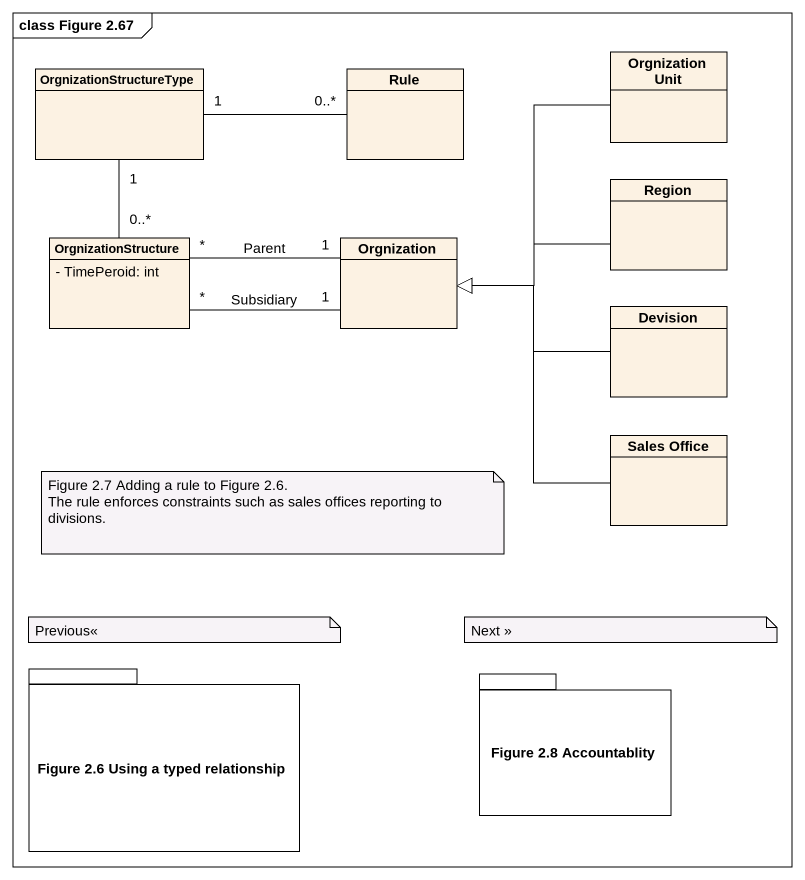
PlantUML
@startuml
mainframe class Figure 2.67
hide circle
hide empty members
skinparam classAttributeIconSize 0
class "Orgnization Unit" as Orgnization_Unit
class OrgnizationStructureType
class Rule
class Region
class OrgnizationStructure {
  - TimePeroid: int
}
class Orgnization
class Devision
class "Sales Office" as Sales_Office
package "Figure 2.6 Using a typed relationship" as Figure_2_6_Using_a_typed {
}
package "Figure 2.8 Accountablity" as Figure_2_8_Accountablity {
}
Orgnization_Unit --|> Orgnization
OrgnizationStructureType "1" -right- "0..*" Rule
Region -left-|> Orgnization
OrgnizationStructure "0..*" -up- "1" OrgnizationStructureType
Orgnization "1" -left- "*" OrgnizationStructure : Subsidiary
Orgnization "1" -left- "*" OrgnizationStructure : Parent
Devision -left-|> Orgnization
Sales_Office -up-|> Orgnization
note as N1
  Figure 2.7 Adding a rule to Figure 2.6.
  The rule enforces constraints such as sales offices reporting to divisions.
end note
note as N2
  Previous<<
end note
note as N3
  Next >>
end note
@enduml
